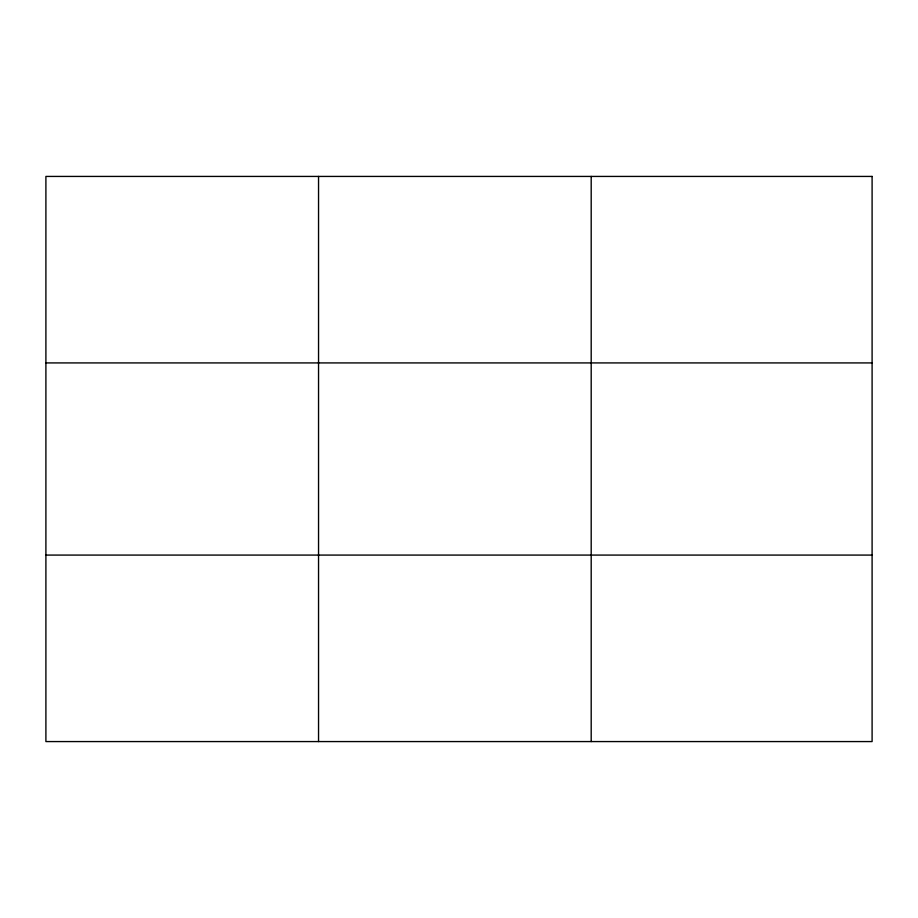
<?xml version="1.0" encoding="UTF-8"?>
<svg xmlns="http://www.w3.org/2000/svg" width="918" height="918" viewBox="0 0 918 918"><rect width="100%" height="100%" fill="white"/><g stroke="black" fill="none" stroke-linecap="round" stroke-linejoin="round"><path stroke-width="1.38" d="M318.546 741.572L318.546 176.428M591.192 741.572L591.192 176.428M45.9 362.92L872.1 362.92M45.9 555.08L872.1 555.08M872.1 176.428L872.1 741.572L45.9 741.572L45.9 176.428L872.1 176.428"/></g></svg>
